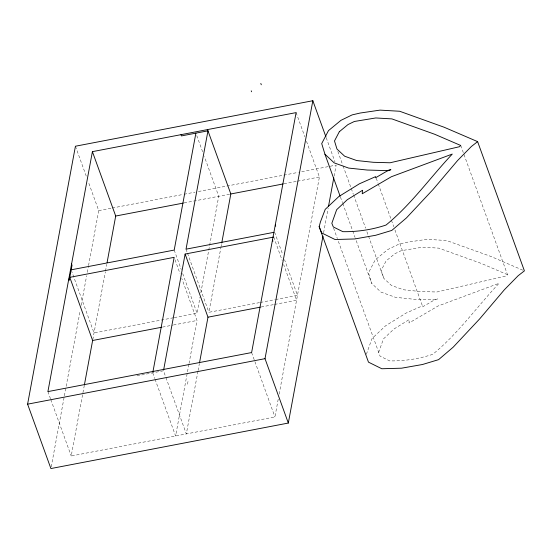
<?xml version="1.0" encoding="UTF-8"?>
<svg xmlns="http://www.w3.org/2000/svg" width="552" height="552" viewBox="0 0 552 552"><rect width="100%" height="100%" fill="white"/><g stroke="black" fill="none" stroke-linecap="round" stroke-linejoin="round"><path stroke-width="0.41" stroke-dasharray="2.76 2.07" d="M394.935 229.936L422.418 305.856L422.342 307.015L433.617 300.419L437.66 298.915L433.658 299.839L413.986 299.267L395.404 297.307L380.983 292.111L371.717 283.445L355.343 238.216M51.219 466.861L64.239 396.667M64.391 395.825L80.233 310.403M81.172 305.332L86.657 275.731M87.285 272.35L88.382 266.43M88.541 265.581L98.732 210.609L88.244 181.636M278.215 399.179L274.924 416.946L71.215 455.986L84.194 386.007M92.791 339.646L105.342 271.957M105.494 271.108L106.757 264.332M174.26 317.586L197.057 313.219L200.045 297.121M200.831 292.884L218.737 196.284L204.385 156.623M188.881 364.32L175.598 435.983L155.084 379.314M189.039 363.478L197.009 320.477L181.774 278.387M187.501 384.206L188.039 381.294M197.94 371.323L186.334 433.92L165.821 377.257M198.099 370.482L199.355 363.713M259.509 302.606L208.884 312.308L220.793 248.069M220.952 247.22L221.58 243.839M279.16 394.107L319.415 176.992L306.305 140.774M323.603 232.765L328.15 208.242M334.112 176.102L336.147 165.11L298.97 172.231M366.376 354.287L372.007 338.576L385.648 325.749L406.182 313.032L422.418 305.856M378.61 352.521L383.447 338.921L393.997 328.992L409.253 319.546L409.025 322.996L438.122 305.98L499.07 283.293C476.914 306.822 458.008 333.725 432.816 354.274C418.927 358.917 404.285 361.139 389.643 360.898L380.1 356.178L337.679 239.444M460.727 145.473L507.502 274.703L506.287 275.938L436.832 292.008L420.113 291.525L403.443 289.765L391.409 285.425L383.737 278.249L366.776 231.405M98.732 210.609L111.407 208.18M112.256 208.021L183.223 194.414M184.071 194.256L195.049 192.151M198.43 191.503L298.128 172.396M184.113 202.922L230.018 194.125M283.983 183.781L296.638 181.36M297.48 181.194L319.415 176.992M173.411 317.752L94.026 332.966L71.76 271.446M260.351 302.448L274.696 299.695M275.538 299.536L297.473 295.334L284.577 259.716M261.13 307.002L273.792 304.58M274.634 304.414L296.569 300.212L283.673 264.594M162.502 327.094L172.603 325.156M173.445 324.997L197.009 320.477M136.951 375.864L163.482 370.778L165.531 376.45M522.827 270.19L490.783 256.411L446.451 240.486L426.813 239.347L406.921 242.266L398.923 244.122L387.739 249.566L375.25 259.868L368.488 272.812L371.717 283.445M507.502 274.703L481.413 263.476L438.688 248.124L422.549 247.192L401.131 250.705L394.77 253.796L386.096 260.951L381.28 270.176L383.737 278.249M376.222 178.241L377.975 183.091M378.265 183.899L391.133 219.434M391.423 220.241L393.762 226.706M337.831 151.441L342.799 165.172M343.096 165.98L350.989 187.79M351.279 188.598L353.328 194.249M353.618 195.056L365.61 228.169M326.239 137.745L334.981 161.888M340.432 197.023L342.481 202.674M342.771 203.481L352.424 230.136M352.714 230.943L355.053 237.408M296.107 112.608L304.849 136.751M333.587 228.142L337.389 238.636M274.62 232.192L282.824 254.858M273.709 237.07L282.21 260.544M196.76 135.578L202.915 152.573M251.615 352.562L274.924 416.946M186.031 249.166L187.197 252.409M187.494 253.216L208.884 312.308M174.204 250.077L181.235 269.507M182.698 273.55L197.057 313.219M175.032 259.771L180.014 273.53M75.431 146.225L86.498 176.806M152.738 372.841L154.788 378.506M47.907 391.603L50.529 398.841M50.825 399.648L71.215 455.986"/><path stroke-width="0.83" d="M322.975 236.146L288.317 423.053L50.908 468.551L27.6 404.167L75.431 146.225L312.839 100.726L325.949 136.937M92.405 151.648L47.907 391.603L251.615 352.562L296.107 112.608L92.405 151.648L115.706 216.032L107.067 262.635M84.346 385.165L92.632 340.487L69.78 277.345L174.156 257.342L152.897 372M195.884 133.149L174.204 250.077L71.174 269.825M163.633 369.937L185.12 254.051L273.709 237.07M199.507 362.864L207.98 317.186L185.12 254.051M221.738 242.997L230.826 193.973L207.517 129.589M288.317 423.053L265.015 358.669L312.839 100.726M328.461 206.552L333.794 177.792M319.159 226.679L320.464 221.821L325.225 209.346L338.866 196.519L359.4 183.802L375.636 176.626L375.56 177.785L386.835 171.189L390.878 169.685L386.876 170.609L367.204 170.037L348.622 168.077L334.202 162.881L324.942 154.215L321.706 143.582L328.468 130.638L340.957 120.336L352.142 114.892L360.146 113.036L380.038 110.117L399.676 111.256L444.001 127.181L477.618 141.629L524.4 270.859L518.149 275.731L504.376 289.752L479.743 318.815L453.199 347.167L438.571 359.656L422.48 364.506L401.546 368.191L381.818 368.75L368.481 362.153L319.159 226.679L321.699 232.923L335.036 239.52L354.763 238.961L375.698 235.276L391.789 230.425L406.424 217.936L432.961 189.584L457.594 160.522L471.367 146.501L477.618 141.629M115.706 216.032L183.271 203.088M230.826 193.973L283.135 183.947M273.771 232.351L186.031 249.166L207.973 130.831L181.442 135.916L180.994 134.674M207.98 317.186L260.289 307.167M92.632 340.487L161.66 327.253M27.6 404.167L265.015 358.669M324.942 154.215L340.142 196.215M260.813 83.449L261.289 84.76M251.229 90.832L251.56 91.756M275.275 224.961L275.724 226.203M272.495 239.975L272.943 241.217M71.567 264.001L72.022 265.25L69.235 280.264L68.786 279.015M362.471 190.316L362.243 193.766L391.34 176.75L452.288 154.063C430.132 177.592 411.226 204.495 386.034 225.043C372.145 229.687 357.503 231.909 342.861 231.667L333.318 226.948L331.835 223.291L336.665 209.691L347.222 199.762L362.471 190.316M339.321 131.721L334.498 140.946L336.955 149.019L344.627 156.195L356.661 160.535L373.331 162.295L390.05 162.778L459.512 146.708L460.727 145.473L434.638 134.246L391.906 118.894L375.767 117.962L354.349 121.474L347.988 124.566L339.321 131.721"/></g></svg>
